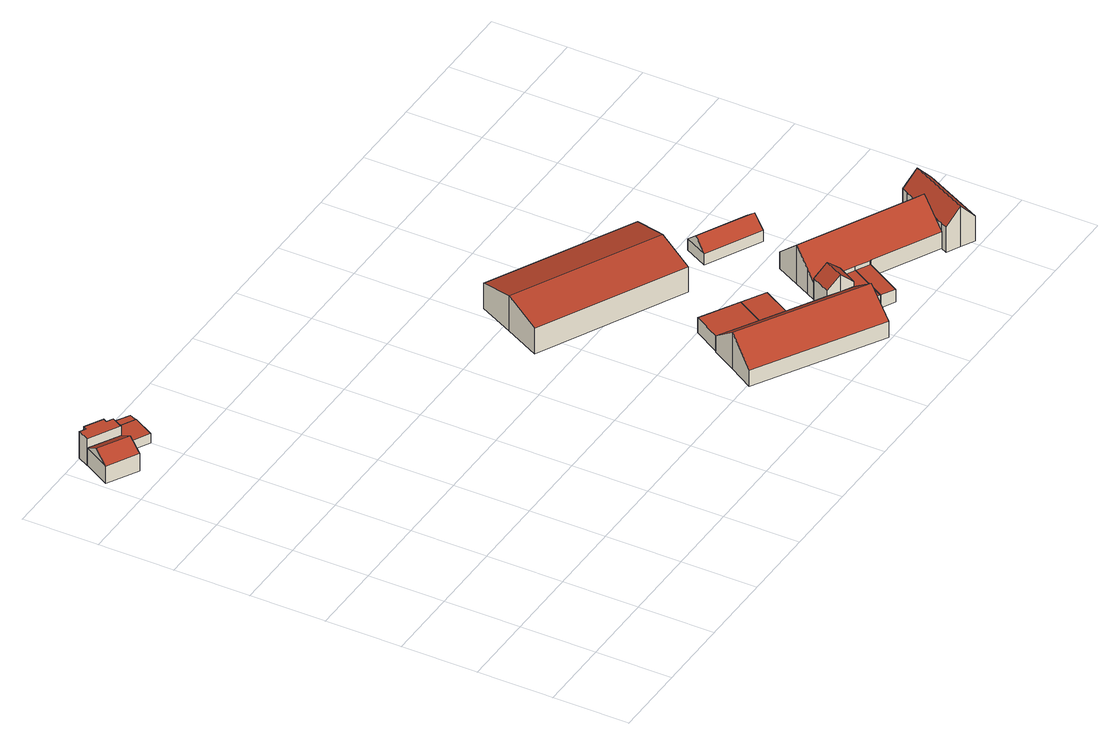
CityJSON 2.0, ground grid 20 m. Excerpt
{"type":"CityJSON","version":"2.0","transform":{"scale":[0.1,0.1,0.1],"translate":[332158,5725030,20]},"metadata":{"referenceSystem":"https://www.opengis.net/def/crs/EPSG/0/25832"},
"CityObjects":{
"building1":{"type":"Building","attributes":{"Gemeindeschluessel":"05170048","Geometrietyp2DReferenz":"3000","function":"31001_1010"},"address":[{"country":"Germany","locality":"Wesel","thoroughfareNumber":"257","thoroughfareName":"Zur Bauerschaft"}],"children":["building1-1","building1-2"]},
"building1-1":{"type":"BuildingPart","attributes":{"roofType":"3100","measuredHeight":7.43},"parents":["building1"],"geometry":[{"type":"Solid","lod":"2","boundaries":[[[[0,1,2,3]],[[4,5,1,0]],[[6,7,5,4]],[[3,8,0]],[[4,9,6]],[[6,9,8,3]],[[0,8,9,4]],[[2,1,5,7]],[[6,3,2,7]]]],"semantics":{"surfaces":[{"type":"WallSurface"},{"type":"RoofSurface"},{"type":"GroundSurface"},{"type":"ClosureSurface"}],"values":[[0,0,0,0,0,1,1,2,3]]}}]},
"building1-2":{"type":"BuildingPart","attributes":{"roofType":"1000","measuredHeight":7.66},"address":[{"country":"Germany","locality":"Wesel","thoroughfareNumber":"257","thoroughfareName":"Zur Bauerschaft"}],"parents":["building1"],"geometry":[{"type":"MultiSurface","lod":"2","boundaries":[[[10,11,12,13]],[[14,15,11,10]],[[16,17,15,14]],[[18,19,17,16]],[[20,21,19,18]],[[22,23,21,20]],[[13,12,24,25]],[[22,20,18,16,14,10,13,25]],[[11,15,17,19,21,23,24,12]],[[2,7,24,23]],[[22,25,6,3]],[[3,6,7,2]]],"semantics":{"surfaces":[{"type":"WallSurface"},{"type":"RoofSurface"},{"type":"GroundSurface"},{"type":"ClosureSurface"}],"values":[0,0,0,0,0,0,0,1,2,0,0,3]}}]},
"building2":{"type":"Building","attributes":{"Geometrietyp2DReferenz":"3000","Gemeindeschluessel":"05170048","function":"31001_2463","roofType":"1000","measuredHeight":2.57},"address":[{"country":"Germany","locality":"Wesel","thoroughfareNumber":"257","thoroughfareName":"Zur Bauerschaft"}],"geometry":[{"type":"Solid","lod":"2","boundaries":[[[[26,27,28,29]],[[30,31,27,26]],[[32,33,31,30]],[[34,35,33,32]],[[29,28,35,34]],[[32,30,26,29,34]],[[27,31,33,35,28]]]],"semantics":{"surfaces":[{"type":"WallSurface"},{"type":"RoofSurface"},{"type":"GroundSurface"}],"values":[[0,0,0,0,0,1,2]]}}]},
"building3":{"type":"Building","attributes":{"Geometrietyp2DReferenz":"3000","Gemeindeschluessel":"05170048","function":"51009_1610","roofType":"1000","measuredHeight":2.41},"geometry":[{"type":"Solid","lod":"2","boundaries":[[[[26,36,37,38]],[[29,39,36,26]],[[40,41,39,29]],[[38,37,41,40]],[[29,26,38,40]],[[36,39,41,37]]]],"semantics":{"surfaces":[{"type":"WallSurface"},{"type":"RoofSurface"},{"type":"GroundSurface"}],"values":[[0,0,0,0,1,2]]}}]},
"building4":{"type":"Building","attributes":{"Geometrietyp2DReferenz":"3000","Gemeindeschluessel":"05170048","function":"31001_2720","roofType":"1000","measuredHeight":4.26},"address":[{"country":"Germany","locality":"Wesel","thoroughfareNumber":"144","thoroughfareName":"Perricher Weg"}],"geometry":[{"type":"Solid","lod":"2","boundaries":[[[[42,43,44,45]],[[46,47,43,42]],[[48,49,47,46]],[[45,44,49,48]],[[46,42,45,48]],[[43,47,49,44]]]],"semantics":{"surfaces":[{"type":"WallSurface"},{"type":"RoofSurface"},{"type":"GroundSurface"}],"values":[[0,0,0,0,1,2]]}}]},
"building5":{"type":"Building","attributes":{"Geometrietyp2DReferenz":"3000","Gemeindeschluessel":"05170048","function":"31001_2720","roofType":"1000","measuredHeight":4.41},"address":[{"country":"Germany","locality":"Wesel","thoroughfareNumber":"144","thoroughfareName":"Perricher Weg"}],"geometry":[{"type":"Solid","lod":"2","boundaries":[[[[50,51,52,42]],[[53,54,51,50]],[[46,55,54,53]],[[42,52,55,46]],[[53,50,42,46]],[[51,54,55,52]]]],"semantics":{"surfaces":[{"type":"WallSurface"},{"type":"RoofSurface"},{"type":"GroundSurface"}],"values":[[0,0,0,0,1,2]]}}]},
"building6":{"type":"Building","attributes":{"Geometrietyp2DReferenz":"3000","Gemeindeschluessel":"05170048","function":"31001_2720","roofType":"3100","measuredHeight":9.99},"address":[{"country":"Germany","locality":"Wesel","thoroughfareNumber":"144","thoroughfareName":"Perricher Weg"}],"geometry":[{"type":"Solid","lod":"2","boundaries":[[[[56,57,58,59]],[[60,61,57,56]],[[62,63,61,60]],[[64,65,63,62]],[[66,67,65,64]],[[68,69,67,66]],[[59,58,69,68]],[[60,56,59,62]],[[68,66,64,62,59]],[[57,61,63,65,67,69,58]]]],"semantics":{"surfaces":[{"type":"WallSurface"},{"type":"RoofSurface"},{"type":"GroundSurface"}],"values":[[0,0,0,0,0,0,0,1,1,2]]}}]},
"building7":{"type":"Building","attributes":{"Gemeindeschluessel":"05170048","Geometrietyp2DReferenz":"3000","function":"31001_2720"},"address":[{"country":"Germany","locality":"Wesel","thoroughfareNumber":"144","thoroughfareName":"Perricher Weg"}],"children":["building7-1","building7-2","building7-3"]},
"building7-1":{"type":"BuildingPart","attributes":{"roofType":"3100","measuredHeight":10.45},"parents":["building7"],"geometry":[{"type":"MultiSurface","lod":"2","boundaries":[[[70,71,72,73]],[[74,75,71,70]],[[76,77,75,74]],[[48,78,77,76]],[[46,79,78,48]],[[53,80,79,46]],[[81,82,80,53]],[[83,84,85,86]],[[73,72,84,83]],[[83,86,81,53,46,48,76,73]],[[74,70,73,76]],[[71,75,77,78,79,80,82,85,84,72]],[[87,86,85,88]],[[81,87,88,82]]],"semantics":{"surfaces":[{"type":"WallSurface"},{"type":"RoofSurface"},{"type":"GroundSurface"},{"type":"ClosureSurface"}],"values":[0,0,0,0,0,0,0,0,0,1,1,2,3,3]}}]},
"building7-2":{"type":"BuildingPart","attributes":{"roofType":"3100","measuredHeight":9.18},"parents":["building7"],"geometry":[{"type":"MultiSurface","lod":"2","boundaries":[[[89,90,82,91]],[[92,85,93,94]],[[92,94,95,96]],[[89,91,96,95]],[[88,82,90,97,93,85]],[[96,87,86,92]],[[87,88,85,86]],[[96,91,81,87]],[[88,87,81,82]],[[89,95,98,99]],[[98,97,90,99]],[[95,94,100,98]],[[97,98,100,93]]],"semantics":{"surfaces":[{"type":"WallSurface"},{"type":"RoofSurface"},{"type":"GroundSurface"},{"type":"ClosureSurface"}],"values":[0,0,1,1,2,0,3,0,3,0,3,0,3]}}]},
"building7-3":{"type":"BuildingPart","attributes":{"roofType":"3100","measuredHeight":11.13},"parents":["building7"],"geometry":[{"type":"MultiSurface","lod":"2","boundaries":[[[101,102,90,99]],[[103,104,102,101]],[[105,106,104,103]],[[107,108,106,105]],[[109,110,108,107]],[[111,112,110,109]],[[113,114,112,111]],[[115,116,114,113]],[[117,118,116,115]],[[100,93,118,117]],[[101,99,100,117,115,113,111,109,103]],[[107,105,103,109]],[[90,102,104,106,108,110,112,114,116,118,93]],[[98,99,90,97]],[[100,98,97,93]]],"semantics":{"surfaces":[{"type":"WallSurface"},{"type":"RoofSurface"},{"type":"GroundSurface"},{"type":"ClosureSurface"}],"values":[0,0,0,0,0,0,0,0,0,0,1,1,2,3,3]}}]},
"building8":{"type":"Building","attributes":{"Geometrietyp2DReferenz":"3000","Gemeindeschluessel":"05170048","function":"31001_2720","roofType":"1000","measuredHeight":3.36},"address":[{"country":"Germany","locality":"Wesel","thoroughfareNumber":"144","thoroughfareName":"Perricher Weg"}],"geometry":[{"type":"Solid","lod":"2","boundaries":[[[[119,120,121,122]],[[123,124,120,119]],[[125,126,124,123]],[[122,121,126,125]],[[123,119,122,125]],[[120,124,126,121]]]],"semantics":{"surfaces":[{"type":"WallSurface"},{"type":"RoofSurface"},{"type":"GroundSurface"}],"values":[[0,0,0,0,1,2]]}}]},
"building9":{"type":"Building","attributes":{"Geometrietyp2DReferenz":"3000","Gemeindeschluessel":"05170048","function":"51009_1610","roofType":"1000","measuredHeight":3.56},"geometry":[{"type":"Solid","lod":"2","boundaries":[[[[127,128,129,119]],[[130,131,128,127]],[[123,132,131,130]],[[119,129,132,123]],[[130,127,119,123]],[[128,131,132,129]]]],"semantics":{"surfaces":[{"type":"WallSurface"},{"type":"RoofSurface"},{"type":"GroundSurface"}],"values":[[0,0,0,0,1,2]]}}]},
"building10":{"type":"Building","attributes":{"Geometrietyp2DReferenz":"3000","Gemeindeschluessel":"05170048","function":"31001_2463","roofType":"3100","measuredHeight":6.12},"address":[{"country":"Germany","locality":"Wesel","thoroughfareNumber":"144","thoroughfareName":"Perricher Weg"}],"geometry":[{"type":"Solid","lod":"2","boundaries":[[[[133,134,135,136]],[[137,138,134,133]],[[139,140,138,137]],[[136,135,140,139]],[[133,141,137]],[[139,142,136]],[[136,142,141,133]],[[137,141,142,139]],[[134,138,140,135]]]],"semantics":{"surfaces":[{"type":"WallSurface"},{"type":"RoofSurface"},{"type":"GroundSurface"}],"values":[[0,0,0,0,0,0,1,1,2]]}}]},
"building11":{"type":"Building","attributes":{"name":"Pavershof","Geometrietyp2DReferenz":"3000","Gemeindeschluessel":"05170048","function":"31001_1210","roofType":"3100","measuredHeight":11.42},"address":[{"country":"Germany","locality":"Wesel","thoroughfareNumber":"144","thoroughfareName":"Perricher Weg"}],"geometry":[{"type":"Solid","lod":"2","boundaries":[[[[143,144,145,146]],[[147,148,144,143]],[[149,112,148,147]],[[150,108,112,149]],[[151,152,108,150]],[[153,154,152,151]],[[155,156,154,153]],[[146,145,156,155]],[[151,150,149,147,143,153]],[[146,155,153,143]],[[144,148,112,108,152,154,156,145]]]],"semantics":{"surfaces":[{"type":"WallSurface"},{"type":"RoofSurface"},{"type":"GroundSurface"}],"values":[[0,0,0,0,0,0,0,0,1,1,2]]}}]}
},
"vertices":[
[87,1252,61],[87,1252,12],[128,1324,12],[128,1324,61],[6,1296,61],[6,1296,12],[47,1368,61],[47,1368,12],[107,1288,86],[26,1332,86],
[80,1389,87],[80,1389,11],[63,1398,11],[63,1398,87],[85,1398,87],[85,1398,11],[132,1372,87],[132,1372,11],[127,1363,87],[127,1363,11],[144,1354,87],[144,1354,11],[128,1324,87],[128,1324,11],[47,1368,11],[47,1368,87],
[226,1341,37],[226,1341,11],[169,1371,11],[169,1371,37],[227,1340,37],[227,1340,11],[195,1283,37],[195,1283,11],[137,1314,37],[137,1314,11],
[226,1341,13],[234,1359,13],[234,1359,37],[169,1371,13],[180,1390,37],[180,1390,13],
[1276,335,60],[1276,335,17],[1175,391,17],[1175,391,60],[1235,263,60],[1235,263,17],[1134,321,60],[1134,321,17],
[1338,300,60],[1338,300,16],[1276,335,16],[1297,227,60],[1297,227,16],[1235,263,16],
[1316,495,76],[1316,495,4],[1363,589,4],[1363,589,104],[935,687,76],[935,687,4],[983,781,104],[983,781,4],[1030,875,76],[1030,875,4],[1411,683,76],[1411,683,4],[1375,613,97],[1375,613,4],
[1378,1,60],[1378,1,14],[1417,69,14],[1417,69,119],[1056,188,60],[1056,188,14],[1095,254,119],[1095,254,14],[1134,321,14],[1235,263,14],[1297,227,14],[1394,172,60],[1394,172,14],[1431,94,97],[1431,94,14],[1456,137,14],[1456,137,60],[1425,154,60],[1425,154,14],
[1421,223,74],[1421,223,14],[1394,172,74],[1456,137,74],[1486,190,14],[1486,190,74],[1453,206,106],[1425,154,106],[1453,206,14],[1453,206,61],[1421,223,61],[1486,190,61],
[1432,246,84],[1432,246,14],[1453,286,126],[1453,286,14],[1486,350,61],[1486,350,14],[1801,190,61],[1801,190,14],[1769,127,126],[1769,127,14],[1737,63,61],[1737,63,14],[1563,151,61],[1563,151,14],[1560,152,60],[1560,152,14],[1523,171,61],[1523,171,14],
[1523,171,51],[1523,171,17],[1486,190,17],[1486,190,51],[1467,73,51],[1467,73,17],[1431,94,51],[1431,94,17],
[1560,152,51],[1560,152,15],[1523,171,15],[1503,53,51],[1503,53,15],[1467,73,15],
[1590,497,45],[1590,497,13],[1446,570,13],[1446,570,45],[1559,434,45],[1559,434,13],[1414,508,45],[1414,508,13],[1574,465,74],[1430,539,74],
[1764,29,129],[1764,29,14],[1800,10,14],[1800,10,85],[1728,47,85],[1728,47,14],[1737,63,85],[1801,190,85],[1810,207,85],[1810,207,14],[1845,189,129],[1845,189,14],[1881,172,85],[1881,172,14]
]}
